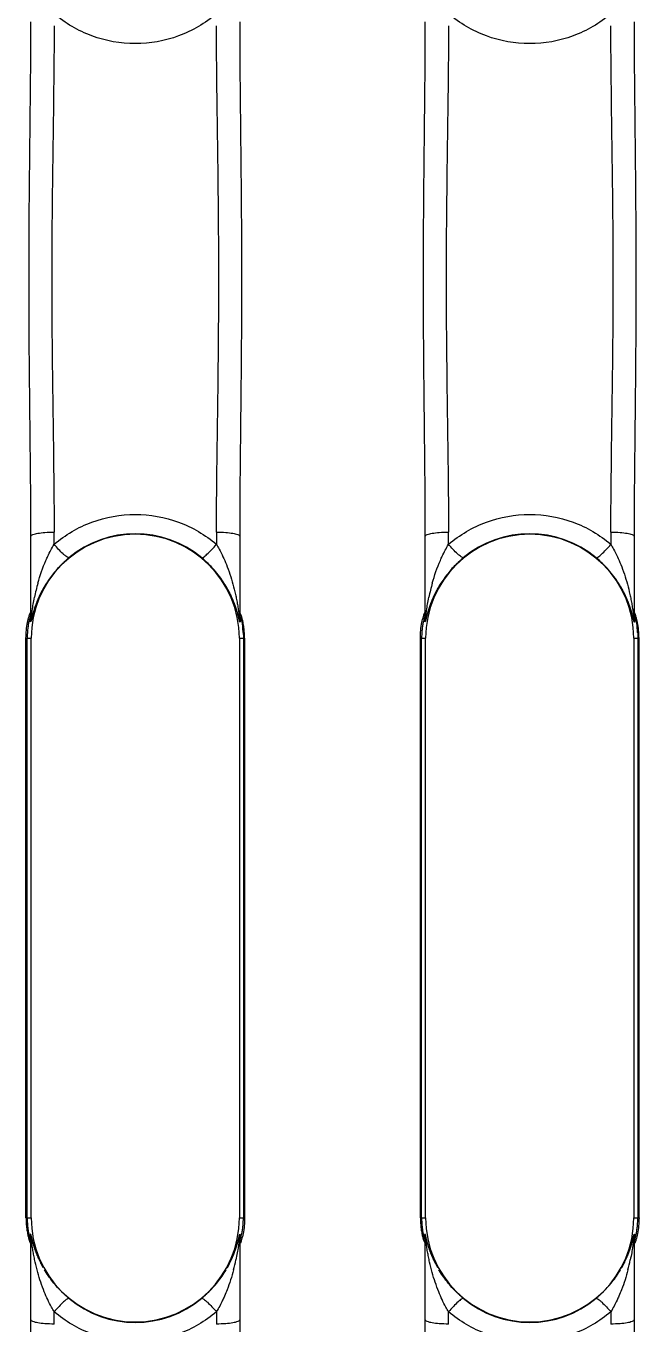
# Model space of a CAD drawing. Header units: millimetres. Extents: x 309 to 11345, y -1340 to 1318.
# Drawn here: x 10700.9 to 10727.4, y -575.5 to -519.2 of the extents above; entities that cross this region are included whole.
import ezdxf

# ---------------------------------------------------------------- set-up
doc = ezdxf.new("R2010")
doc.units = ezdxf.units.MM
doc.header["$LTSCALE"] = 16.335
doc.linetypes.add('HIDDEN', pattern=[0.2, 0.1, -0.1])
doc.layers.get('0').update_dxf_attribs({"linetype": 'CONTINUOUS'})
doc.layers.add('DEFAULT_2', color=8, linetype='HIDDEN')

msp = doc.modelspace()

# ---------------------------------------------------------------- linework, layer by layer
at = {"color": 7, "linetype": 'Continuous'}
for p, q in [((10701.085, -544.857), (10701.085, -541.307)), ((10702.09, -541.658), (10702.09, -541.128)), ((10709.129, -541.128), (10709.129, -541.658)), ((10710.134, -541.307), (10710.134, -544.857)), ((10718.178, -544.857), (10718.178, -541.307)), ((10719.184, -541.658), (10719.184, -541.128)), ((10726.222, -541.128), (10726.222, -541.658)), ((10727.228, -541.307), (10727.228, -544.857)), ((10700.872, -570.873), (10700.872, -545.735)), ((10700.872, -545.735), (10701.096, -545.735)), ((10700.924, -570.873), (10700.924, -545.735)), ((10701.096, -570.873), (10701.096, -545.735)), ((10710.123, -545.735), (10710.123, -570.873)), ((10710.123, -545.735), (10710.347, -545.735)), ((10710.295, -545.735), (10710.295, -570.873)), ((10710.347, -545.735), (10710.347, -570.873)), ((10717.965, -570.873), (10717.965, -545.735)), ((10717.965, -545.735), (10718.189, -545.735)), ((10718.017, -570.873), (10718.017, -545.735)), ((10718.189, -570.873), (10718.189, -545.735)), ((10727.216, -545.735), (10727.216, -570.873)), ((10727.216, -545.735), (10727.44, -545.735)), ((10727.388, -545.735), (10727.388, -570.873)), ((10727.44, -570.873), (10727.44, -545.735)), ((10700.872, -570.873), (10701.096, -570.873)), ((10710.123, -570.873), (10710.347, -570.873)), ((10717.965, -570.873), (10718.189, -570.873)), ((10727.216, -570.873), (10727.44, -570.873)), ((10701.085, -575.301), (10701.085, -571.751)), ((10710.134, -571.751), (10710.134, -575.301)), ((10718.178, -575.301), (10718.178, -571.751)), ((10727.228, -571.751), (10727.228, -575.301)), ((10702.09, -575.481), (10702.09, -574.95)), ((10709.129, -574.95), (10709.129, -575.481)), ((10719.184, -575.481), (10719.184, -574.95)), ((10726.222, -574.95), (10726.222, -575.481))]:
    msp.add_line(p, q, dxfattribs=at)
for centre, radius, start, end in [((10705.609, -545.735), 4.514, 0, 180), ((10705.609, -545.684), 4.486, 50.0582, 129.9419), ((10722.703, -545.735), 4.514, 0, 180), ((10722.703, -545.683), 4.486, 50.0544, 129.9456), ((10709.911, -545.731), 8.851, 164.3389, 168.4206), ((10727.005, -545.731), 8.851, 164.3389, 168.4206), ((10700.143, -544.633), 0.942, 347.9554, 359.9838), ((10674.464, -545.915), 26.622, 1.9381, 2.3377), ((10700.181, -544.858), 0.904, 350.0447, 0.0904), ((10711.076, -544.633), 0.942, 180.0141, 192.0456), ((10711.044, -544.856), 0.91, 180.0251, 190.0006), ((10737.942, -545.956), 27.81, 177.9269, 178.0608), ((10735.496, -545.867), 25.363, 177.655, 177.9277), ((10717.236, -544.633), 0.942, 347.9554, 359.9838), ((10691.558, -545.915), 26.622, 1.9381, 2.3377), ((10717.274, -544.858), 0.904, 350.0447, 0.0904), ((10728.169, -544.633), 0.942, 180.0141, 192.0456), ((10728.137, -544.856), 0.91, 180.0251, 190.0006), ((10755.036, -545.956), 27.81, 177.9269, 178.0608), ((10752.59, -545.867), 25.363, 177.655, 177.9277), ((10706.259, -545.767), 4.037, 4.0628, 7.3504), ((10723.352, -545.767), 4.037, 4.0628, 7.3504), ((10705.609, -570.873), 4.514, 180, 0), ((10722.703, -570.873), 4.514, 180, 0), ((10675.722, -570.741), 25.363, 357.655, 357.9277), ((10700.143, -571.975), 0.942, 0.0141, 12.0456), ((10673.276, -570.652), 27.81, 357.9269, 358.0608), ((10700.181, -571.75), 0.903, 359.9144, 9.9573), ((10711.037, -571.75), 0.903, 170.0415, 180.0866), ((10711.076, -571.975), 0.942, 167.9548, 179.984), ((10736.754, -570.693), 26.622, 181.9381, 182.3377), ((10692.816, -570.741), 25.363, 357.655, 357.9277), ((10717.236, -571.975), 0.942, 0.0141, 12.0456), ((10690.37, -570.652), 27.81, 357.9269, 358.0608), ((10717.275, -571.75), 0.903, 359.9144, 9.9573), ((10728.131, -571.75), 0.903, 170.0415, 180.0866), ((10728.169, -571.975), 0.942, 167.9548, 179.9781), ((10753.848, -570.693), 26.622, 181.9381, 182.3377), ((10701.271, -570.87), 8.888, 345.2757, 348.1241), ((10718.365, -570.87), 8.888, 345.2757, 348.1241), ((10705.609, -570.925), 4.486, 230.0584, 309.9418), ((10722.703, -570.925), 4.486, 230.0544, 309.9457)]:
    msp.add_arc(centre, radius, start, end, dxfattribs=at)
for points, knots in [([(10701.085, -541.307), (10701.085, -539.453), (10701.034, -535.734), (10700.99, -530.15), (10701.034, -524.566), (10701.085, -520.848), (10701.085, -518.993)], [0, 0, 0, 0, 0.249311, 0.500002, 0.750674, 1, 1, 1, 1]), ([(10709.129, -518.642), (10708.646, -519.053), (10707.524, -519.712), (10705.609, -520.054), (10703.695, -519.712), (10702.573, -519.053), (10702.09, -518.642)], [0, 0, 0, 0, 0.249583, 0.500006, 0.750428, 1, 1, 1, 1]), ([(10710.134, -518.993), (10710.134, -520.847), (10710.185, -524.566), (10710.229, -530.15), (10710.185, -535.734), (10710.134, -539.453), (10710.134, -541.307)], [0, 0, 0, 0, 0.249324, 0.499998, 0.750687, 1, 1, 1, 1]), ([(10718.178, -541.307), (10718.178, -539.453), (10718.127, -535.734), (10718.084, -530.15), (10718.128, -524.566), (10718.178, -520.848), (10718.178, -518.993)], [0, 0, 0, 0, 0.249311, 0.500002, 0.750674, 1, 1, 1, 1]), ([(10726.222, -518.642), (10725.739, -519.053), (10724.618, -519.712), (10722.703, -520.054), (10720.788, -519.712), (10719.667, -519.053), (10719.184, -518.642)], [0, 0, 0, 0, 0.249583, 0.500006, 0.750428, 1, 1, 1, 1]), ([(10727.228, -518.993), (10727.228, -520.848), (10727.278, -524.566), (10727.322, -530.15), (10727.278, -535.734), (10727.228, -539.453), (10727.228, -541.307)], [0, 0, 0, 0, 0.249332, 0.5, 0.750668, 1, 1, 1, 1]), ([(10702.09, -519.173), (10702.09, -520.996), (10702.027, -524.655), (10701.969, -530.15), (10702.027, -535.646), (10702.09, -539.304), (10702.09, -541.128)], [0, 0, 0, 0, 0.249108, 0.5, 0.750892, 1, 1, 1, 1]), ([(10709.129, -541.128), (10709.128, -539.304), (10709.192, -535.646), (10709.249, -530.15), (10709.192, -524.655), (10709.129, -520.996), (10709.129, -519.173)], [0, 0, 0, 0, 0.249107, 0.499999, 0.750892, 1, 1, 1, 1]), ([(10719.184, -519.173), (10719.184, -520.996), (10719.12, -524.655), (10719.063, -530.15), (10719.12, -535.646), (10719.184, -539.304), (10719.184, -541.128)], [0, 0, 0, 0, 0.249108, 0.5, 0.750892, 1, 1, 1, 1]), ([(10726.222, -541.128), (10726.222, -539.304), (10726.285, -535.646), (10726.343, -530.15), (10726.285, -524.655), (10726.222, -520.996), (10726.222, -519.173)], [0, 0, 0, 0, 0.249107, 0.499999, 0.750892, 1, 1, 1, 1]), ([(10702.09, -541.658), (10702.573, -541.248), (10703.694, -540.588), (10705.609, -540.247), (10707.524, -540.588), (10708.645, -541.248), (10709.129, -541.658)], [0, 0, 0, 0, 0.24958, 0.500005, 0.750428, 1, 1, 1, 1]), ([(10719.184, -541.658), (10719.667, -541.247), (10720.788, -540.589), (10722.703, -540.247), (10724.618, -540.589), (10725.739, -541.247), (10726.222, -541.658)], [0, 0, 0, 0, 0.249583, 0.500006, 0.750427, 1, 1, 1, 1]), ([(10701.085, -541.307), (10701.085, -541.271), (10701.215, -541.212), (10701.402, -541.173), (10701.722, -541.135), (10701.957, -541.128), (10702.09, -541.128)], [0, 0, 0, 0, 0.105188, 0.315079, 0.615704, 1, 1, 1, 1]), ([(10701.737, -542.354), (10701.764, -542.294), (10701.871, -542.056), (10701.992, -541.825), (10702.09, -541.658)], [0, 0, 0, 0, 0.255328, 1, 1, 1, 1]), ([(10702.729, -542.244), (10702.718, -542.247), (10702.684, -542.233), (10702.633, -542.201), (10702.561, -542.145), (10702.442, -542.038), (10702.282, -541.874), (10702.154, -541.732), (10702.09, -541.658)], [0, 0, 0, 0, 0.039768, 0.112527, 0.216204, 0.346578, 0.663689, 1, 1, 1, 1]), ([(10708.49, -542.244), (10708.499, -542.247), (10708.529, -542.236), (10708.606, -542.19), (10708.74, -542.073), (10708.925, -541.887), (10709.059, -541.738), (10709.129, -541.658)], [0, 0, 0, 0, 0.034738, 0.098254, 0.315018, 0.636269, 1, 1, 1, 1]), ([(10709.129, -541.128), (10709.262, -541.128), (10709.497, -541.135), (10709.816, -541.173), (10710.004, -541.212), (10710.134, -541.271), (10710.134, -541.307)], [0, 0, 0, 0, 0.384296, 0.684921, 0.894812, 1, 1, 1, 1]), ([(10709.129, -541.658), (10709.169, -541.726), (10709.327, -542.009), (10709.464, -542.305), (10709.556, -542.533)], [0, 0, 0, 0, 0.243206, 1, 1, 1, 1]), ([(10718.178, -541.307), (10718.178, -541.271), (10718.308, -541.212), (10718.496, -541.173), (10718.815, -541.135), (10719.05, -541.128), (10719.184, -541.128)], [0, 0, 0, 0, 0.105188, 0.315079, 0.615704, 1, 1, 1, 1]), ([(10718.831, -542.354), (10718.857, -542.294), (10718.964, -542.056), (10719.085, -541.825), (10719.184, -541.658)], [0, 0, 0, 0, 0.255328, 1, 1, 1, 1]), ([(10719.823, -542.244), (10719.811, -542.247), (10719.778, -542.233), (10719.726, -542.201), (10719.655, -542.145), (10719.535, -542.038), (10719.375, -541.874), (10719.248, -541.732), (10719.184, -541.658)], [0, 0, 0, 0, 0.039768, 0.112527, 0.216204, 0.346578, 0.663689, 1, 1, 1, 1]), ([(10725.583, -542.244), (10725.593, -542.247), (10725.622, -542.236), (10725.699, -542.19), (10725.834, -542.073), (10726.018, -541.887), (10726.153, -541.738), (10726.222, -541.658)], [0, 0, 0, 0, 0.034741, 0.098259, 0.315025, 0.636274, 1, 1, 1, 1]), ([(10726.222, -541.128), (10726.356, -541.128), (10726.59, -541.135), (10726.91, -541.173), (10727.098, -541.212), (10727.227, -541.271), (10727.228, -541.307)], [0, 0, 0, 0, 0.384296, 0.684921, 0.894812, 1, 1, 1, 1]), ([(10726.222, -541.658), (10726.262, -541.726), (10726.421, -542.009), (10726.558, -542.305), (10726.649, -542.533)], [0, 0, 0, 0, 0.243206, 1, 1, 1, 1]), ([(10709.843, -543.387), (10709.883, -543.534), (10709.938, -543.755), (10709.999, -544.052), (10710.039, -544.271), (10710.074, -544.488), (10710.096, -544.658), (10710.115, -544.792), (10710.119, -544.84), (10710.134, -544.903), (10710.134, -544.867), (10710.134, -544.857)], [0, 0, 0, 0, 0.292745, 0.438531, 0.582185, 0.722214, 0.857925, 0.920652, 0.965542, 0.980282, 1, 1, 1, 1]), ([(10726.936, -543.387), (10726.976, -543.534), (10727.031, -543.755), (10727.092, -544.052), (10727.132, -544.271), (10727.167, -544.488), (10727.19, -544.658), (10727.209, -544.792), (10727.212, -544.84), (10727.227, -544.903), (10727.228, -544.867), (10727.228, -544.857)], [0, 0, 0, 0, 0.292745, 0.438531, 0.582185, 0.722214, 0.857925, 0.920652, 0.965542, 0.980282, 1, 1, 1, 1]), ([(10701.085, -544.857), (10701.085, -544.961), (10701.145, -544.463), (10701.179, -544.278), (10701.22, -544.054), (10701.24, -543.954)], [0, 0, 0, 0, 0.341336, 0.665225, 1, 1, 1, 1]), ([(10718.178, -544.857), (10718.178, -544.961), (10718.239, -544.463), (10718.273, -544.278), (10718.313, -544.054), (10718.334, -543.954)], [0, 0, 0, 0, 0.341336, 0.665225, 1, 1, 1, 1]), ([(10700.872, -545.735), (10700.872, -545.504), (10700.902, -545.183), (10700.991, -544.823), (10701.034, -544.69), (10701.057, -544.643)], [0, 0, 0, 0, 0.624992, 0.858526, 1, 1, 1, 1]), ([(10701.064, -544.829), (10701.064, -544.824), (10701.061, -544.806), (10701.035, -544.844), (10701.026, -544.894), (10700.994, -545.004), (10700.971, -545.145), (10700.955, -545.253), (10700.949, -545.311)], [0, 0, 0, 0, 0.031586, 0.058655, 0.179649, 0.387453, 0.666809, 1, 1, 1, 1]), ([(10701.057, -544.643), (10701.062, -544.632), (10701.076, -544.595), (10701.085, -544.626), (10701.085, -544.633)], [0, 0, 0, 0, 0.626438, 1, 1, 1, 1]), ([(10710.347, -545.735), (10710.347, -545.654), (10710.341, -545.494), (10710.32, -545.27), (10710.279, -545.045), (10710.253, -544.896), (10710.134, -544.547), (10710.134, -544.633)], [0, 0, 0, 0, 0.214987, 0.421209, 0.609636, 0.771139, 1, 1, 1, 1]), ([(10710.155, -544.829), (10710.155, -544.824), (10710.156, -544.807), (10710.182, -544.836), (10710.188, -544.883), (10710.219, -544.977), (10710.241, -545.102), (10710.256, -545.198), (10710.263, -545.25)], [0, 0, 0, 0, 0.034845, 0.059758, 0.176762, 0.382078, 0.661724, 1, 1, 1, 1]), ([(10717.965, -545.735), (10717.965, -545.504), (10717.995, -545.183), (10718.084, -544.823), (10718.128, -544.69), (10718.15, -544.643)], [0, 0, 0, 0, 0.624992, 0.858526, 1, 1, 1, 1]), ([(10718.157, -544.829), (10718.157, -544.824), (10718.155, -544.806), (10718.129, -544.844), (10718.12, -544.894), (10718.088, -545.004), (10718.064, -545.145), (10718.049, -545.253), (10718.042, -545.311)], [0, 0, 0, 0, 0.031586, 0.058655, 0.179649, 0.387453, 0.666809, 1, 1, 1, 1]), ([(10718.15, -544.643), (10718.156, -544.632), (10718.17, -544.595), (10718.178, -544.626), (10718.178, -544.633)], [0, 0, 0, 0, 0.626438, 1, 1, 1, 1]), ([(10727.255, -544.643), (10727.25, -544.632), (10727.236, -544.595), (10727.228, -544.626), (10727.228, -544.633)], [0, 0, 0, 0, 0.627995, 1, 1, 1, 1]), ([(10727.248, -544.829), (10727.249, -544.824), (10727.25, -544.807), (10727.275, -544.836), (10727.282, -544.883), (10727.312, -544.977), (10727.334, -545.102), (10727.349, -545.198), (10727.356, -545.25)], [0, 0, 0, 0, 0.034845, 0.059758, 0.176762, 0.382078, 0.661724, 1, 1, 1, 1]), ([(10727.44, -545.735), (10727.44, -545.504), (10727.411, -545.183), (10727.321, -544.824), (10727.278, -544.691), (10727.255, -544.643)], [0, 0, 0, 0, 0.624593, 0.858265, 1, 1, 1, 1]), ([(10700.949, -545.311), (10700.945, -545.345), (10700.931, -545.486), (10700.924, -545.628), (10700.924, -545.735)], [0, 0, 0, 0, 0.240867, 1, 1, 1, 1]), ([(10718.042, -545.311), (10718.038, -545.345), (10718.024, -545.486), (10718.017, -545.628), (10718.017, -545.735)], [0, 0, 0, 0, 0.240867, 1, 1, 1, 1]), ([(10700.872, -570.873), (10700.872, -570.954), (10700.878, -571.115), (10700.899, -571.338), (10700.94, -571.564), (10700.966, -571.713), (10701.085, -572.062), (10701.085, -571.975)], [0, 0, 0, 0, 0.21499, 0.42121, 0.609642, 0.77114, 1, 1, 1, 1]), ([(10700.924, -570.873), (10700.924, -570.985), (10700.932, -571.15), (10700.955, -571.36), (10700.976, -571.498), (10700.999, -571.613), (10701.019, -571.706), (10701.04, -571.757), (10701.049, -571.793), (10701.058, -571.795)], [0, 0, 0, 0, 0.358861, 0.52633, 0.677356, 0.80557, 0.905304, 0.971566, 1, 1, 1, 1]), ([(10710.347, -570.873), (10710.347, -571.105), (10710.317, -571.426), (10710.228, -571.786), (10710.184, -571.919), (10710.162, -571.966)], [0, 0, 0, 0, 0.62537, 0.85881, 1, 1, 1, 1]), ([(10710.27, -571.298), (10710.274, -571.264), (10710.288, -571.122), (10710.295, -570.981), (10710.295, -570.873)], [0, 0, 0, 0, 0.240833, 1, 1, 1, 1]), ([(10717.965, -570.873), (10717.965, -570.954), (10717.971, -571.115), (10717.992, -571.338), (10718.033, -571.564), (10718.06, -571.713), (10718.178, -572.062), (10718.178, -571.975)], [0, 0, 0, 0, 0.21499, 0.42121, 0.609642, 0.77114, 1, 1, 1, 1]), ([(10718.017, -570.873), (10718.017, -570.985), (10718.026, -571.15), (10718.049, -571.36), (10718.069, -571.498), (10718.092, -571.613), (10718.113, -571.706), (10718.134, -571.757), (10718.143, -571.793), (10718.151, -571.795)], [0, 0, 0, 0, 0.358861, 0.52633, 0.677356, 0.80557, 0.905304, 0.971566, 1, 1, 1, 1]), ([(10727.44, -570.873), (10727.44, -571.106), (10727.41, -571.428), (10727.32, -571.788), (10727.277, -571.921), (10727.254, -571.968)], [0, 0, 0, 0, 0.626808, 0.860215, 1, 1, 1, 1]), ([(10727.363, -571.298), (10727.367, -571.264), (10727.381, -571.122), (10727.388, -570.981), (10727.388, -570.873)], [0, 0, 0, 0, 0.240833, 1, 1, 1, 1]), ([(10710.155, -571.779), (10710.155, -571.784), (10710.157, -571.802), (10710.184, -571.764), (10710.192, -571.714), (10710.224, -571.604), (10710.248, -571.464), (10710.263, -571.356), (10710.27, -571.298)], [0, 0, 0, 0, 0.031532, 0.058615, 0.179548, 0.387286, 0.666665, 1, 1, 1, 1]), ([(10727.248, -571.779), (10727.249, -571.784), (10727.251, -571.802), (10727.277, -571.764), (10727.286, -571.714), (10727.318, -571.604), (10727.341, -571.464), (10727.357, -571.356), (10727.363, -571.298)], [0, 0, 0, 0, 0.031532, 0.058615, 0.179548, 0.387286, 0.666665, 1, 1, 1, 1]), ([(10701.381, -573.241), (10701.34, -573.092), (10701.285, -572.868), (10701.222, -572.568), (10701.181, -572.346), (10701.146, -572.126), (10701.123, -571.955), (10701.104, -571.818), (10701.1, -571.77), (10701.085, -571.706), (10701.085, -571.741), (10701.085, -571.751)], [0, 0, 0, 0, 0.292464, 0.43817, 0.581836, 0.721916, 0.857656, 0.920666, 0.965942, 0.980761, 1, 1, 1, 1]), ([(10710.134, -571.751), (10710.134, -571.64), (10710.071, -572.167), (10710.034, -572.362), (10709.991, -572.595), (10709.969, -572.699)], [0, 0, 0, 0, 0.347144, 0.668346, 1, 1, 1, 1]), ([(10710.162, -571.966), (10710.156, -571.977), (10710.142, -572.013), (10710.134, -571.983), (10710.134, -571.975)], [0, 0, 0, 0, 0.623232, 1, 1, 1, 1]), ([(10718.475, -573.241), (10718.434, -573.092), (10718.378, -572.868), (10718.316, -572.568), (10718.275, -572.346), (10718.239, -572.126), (10718.216, -571.955), (10718.197, -571.818), (10718.194, -571.77), (10718.178, -571.706), (10718.178, -571.741), (10718.178, -571.751)], [0, 0, 0, 0, 0.292464, 0.43817, 0.581836, 0.721916, 0.857656, 0.920666, 0.965942, 0.980761, 1, 1, 1, 1]), ([(10727.228, -571.751), (10727.228, -571.64), (10727.164, -572.167), (10727.127, -572.362), (10727.084, -572.595), (10727.062, -572.699)], [0, 0, 0, 0, 0.347144, 0.668346, 1, 1, 1, 1]), ([(10727.254, -571.968), (10727.249, -571.978), (10727.235, -572.013), (10727.228, -571.982), (10727.228, -571.975)], [0, 0, 0, 0, 0.610484, 1, 1, 1, 1]), ([(10709.867, -573.129), (10709.79, -573.422), (10709.668, -573.806), (10709.515, -574.178), (10709.475, -574.269)], [0, 0, 0, 0, 0.752194, 1, 1, 1, 1]), ([(10726.961, -573.129), (10726.884, -573.422), (10726.761, -573.806), (10726.608, -574.178), (10726.568, -574.269)], [0, 0, 0, 0, 0.752194, 1, 1, 1, 1]), ([(10702.09, -574.95), (10702.05, -574.883), (10701.893, -574.603), (10701.758, -574.311), (10701.667, -574.086)], [0, 0, 0, 0, 0.243245, 1, 1, 1, 1]), ([(10709.475, -574.269), (10709.449, -574.329), (10709.343, -574.561), (10709.225, -574.787), (10709.129, -574.95)], [0, 0, 0, 0, 0.255268, 1, 1, 1, 1]), ([(10719.184, -574.95), (10719.144, -574.883), (10718.987, -574.603), (10718.851, -574.311), (10718.76, -574.086)], [0, 0, 0, 0, 0.243245, 1, 1, 1, 1]), ([(10726.568, -574.269), (10726.542, -574.329), (10726.437, -574.561), (10726.318, -574.787), (10726.222, -574.95)], [0, 0, 0, 0, 0.255268, 1, 1, 1, 1]), ([(10702.729, -574.364), (10702.719, -574.361), (10702.69, -574.372), (10702.613, -574.418), (10702.478, -574.535), (10702.294, -574.722), (10702.16, -574.87), (10702.09, -574.95)], [0, 0, 0, 0, 0.034738, 0.098254, 0.315018, 0.636269, 1, 1, 1, 1]), ([(10708.49, -574.364), (10708.501, -574.361), (10708.534, -574.375), (10708.586, -574.407), (10708.657, -574.464), (10708.777, -574.571), (10708.937, -574.735), (10709.064, -574.876), (10709.129, -574.95)], [0, 0, 0, 0, 0.039768, 0.112527, 0.216205, 0.346579, 0.66369, 1, 1, 1, 1]), ([(10719.823, -574.364), (10719.813, -574.361), (10719.783, -574.372), (10719.706, -574.418), (10719.572, -574.535), (10719.387, -574.722), (10719.253, -574.87), (10719.184, -574.95)], [0, 0, 0, 0, 0.034741, 0.098258, 0.315024, 0.636274, 1, 1, 1, 1]), ([(10725.583, -574.364), (10725.594, -574.361), (10725.628, -574.375), (10725.679, -574.407), (10725.751, -574.464), (10725.87, -574.571), (10726.03, -574.735), (10726.158, -574.876), (10726.222, -574.95)], [0, 0, 0, 0, 0.039768, 0.112527, 0.216205, 0.346579, 0.66369, 1, 1, 1, 1]), ([(10701.085, -597.615), (10701.085, -595.761), (10701.034, -592.042), (10700.99, -586.458), (10701.034, -580.874), (10701.085, -577.156), (10701.085, -575.301)], [0, 0, 0, 0, 0.249311, 0.500002, 0.750674, 1, 1, 1, 1]), ([(10702.09, -575.481), (10701.957, -575.481), (10701.722, -575.474), (10701.402, -575.436), (10701.215, -575.396), (10701.085, -575.337), (10701.085, -575.301)], [0, 0, 0, 0, 0.384295, 0.684921, 0.894812, 1, 1, 1, 1]), ([(10709.129, -574.95), (10708.645, -575.361), (10707.524, -576.02), (10705.609, -576.362), (10703.694, -576.02), (10702.573, -575.361), (10702.09, -574.95)], [0, 0, 0, 0, 0.24958, 0.500005, 0.750428, 1, 1, 1, 1]), ([(10710.134, -575.301), (10710.134, -575.337), (10710.004, -575.396), (10709.816, -575.436), (10709.497, -575.474), (10709.262, -575.481), (10709.129, -575.481)], [0, 0, 0, 0, 0.105188, 0.315079, 0.615705, 1, 1, 1, 1]), ([(10710.134, -575.301), (10710.134, -577.155), (10710.185, -580.874), (10710.229, -586.458), (10710.185, -592.042), (10710.134, -595.761), (10710.134, -597.615)], [0, 0, 0, 0, 0.249324, 0.499998, 0.750687, 1, 1, 1, 1]), ([(10718.178, -597.615), (10718.178, -595.761), (10718.127, -592.042), (10718.084, -586.458), (10718.128, -580.874), (10718.178, -577.156), (10718.178, -575.301)], [0, 0, 0, 0, 0.249311, 0.500002, 0.750674, 1, 1, 1, 1]), ([(10719.184, -575.481), (10719.05, -575.481), (10718.815, -575.474), (10718.496, -575.436), (10718.308, -575.396), (10718.178, -575.337), (10718.178, -575.301)], [0, 0, 0, 0, 0.384295, 0.684921, 0.894812, 1, 1, 1, 1]), ([(10726.222, -574.95), (10725.739, -575.361), (10724.618, -576.02), (10722.703, -576.362), (10720.788, -576.02), (10719.667, -575.361), (10719.184, -574.95)], [0, 0, 0, 0, 0.249583, 0.500006, 0.750428, 1, 1, 1, 1]), ([(10727.228, -575.301), (10727.227, -575.337), (10727.098, -575.396), (10726.91, -575.436), (10726.59, -575.474), (10726.356, -575.481), (10726.222, -575.481)], [0, 0, 0, 0, 0.105188, 0.315079, 0.615705, 1, 1, 1, 1]), ([(10727.228, -575.301), (10727.228, -577.156), (10727.278, -580.874), (10727.322, -586.458), (10727.278, -592.042), (10727.228, -595.761), (10727.228, -597.615)], [0, 0, 0, 0, 0.249332, 0.5, 0.750668, 1, 1, 1, 1])]:
    msp.add_open_spline(points, degree=3, knots=knots, dxfattribs=at)
for points in [[(10701.389, -543.342), (10701.483, -543.006), (10701.598, -542.675), (10701.737, -542.354)], [(10709.556, -542.533), (10709.668, -542.811), (10709.763, -543.097), (10709.843, -543.387)], [(10718.482, -543.342), (10718.577, -543.006), (10718.692, -542.675), (10718.831, -542.354)], [(10726.649, -542.533), (10726.761, -542.811), (10726.856, -543.097), (10726.936, -543.387)], [(10710.286, -545.481), (10710.292, -545.565), (10710.295, -545.65), (10710.295, -545.735)], [(10727.379, -545.481), (10727.385, -545.565), (10727.388, -545.65), (10727.388, -545.735)], [(10701.667, -574.086), (10701.556, -573.81), (10701.461, -573.527), (10701.381, -573.241)], [(10718.76, -574.086), (10718.649, -573.81), (10718.555, -573.527), (10718.475, -573.241)]]:
    msp.add_open_spline(points, degree=3, dxfattribs=at)
at = {"layer": 'DEFAULT_2', "color": 8, "linetype": 'HIDDEN'}
for centre, radius, start, end in [((10705.394, -545.952), 4.83, 32.4893, 50.1393), ((10722.487, -545.952), 4.83, 32.4893, 50.1393), ((10705.456, -545.91), 4.755, 24.0048, 32.4641), ((10722.549, -545.91), 4.755, 24.0048, 32.4641), ((10705.769, -545.913), 4.762, 148.2044, 151.7318), ((10722.862, -545.913), 4.762, 148.2044, 151.7318)]:
    msp.add_arc(centre, radius, start, end, dxfattribs=at)
for points, knots in [([(10702.729, -542.244), (10702.629, -542.327), (10702.249, -542.672), (10701.923, -543.078), (10701.721, -543.404)], [0, 0, 0, 0, 0.25291, 1, 1, 1, 1]), ([(10719.823, -542.244), (10719.723, -542.327), (10719.342, -542.672), (10719.017, -543.078), (10718.815, -543.404)], [0, 0, 0, 0, 0.25291, 1, 1, 1, 1]), ([(10701.574, -543.658), (10701.451, -543.887), (10701.297, -544.239), (10701.172, -544.658), (10701.118, -544.87), (10701.098, -544.965), (10701.086, -545.005)], [0, 0, 0, 0, 0.542831, 0.797747, 0.913384, 1, 1, 1, 1]), ([(10718.668, -543.658), (10718.545, -543.887), (10718.391, -544.239), (10718.266, -544.658), (10718.212, -544.87), (10718.191, -544.965), (10718.179, -545.005)], [0, 0, 0, 0, 0.542831, 0.797747, 0.913384, 1, 1, 1, 1]), ([(10710.148, -545.014), (10710.148, -545.019), (10710.147, -545.035), (10710.132, -545.01), (10710.128, -544.982), (10710.112, -544.927), (10710.098, -544.862), (10710.08, -544.79), (10710.06, -544.713), (10710.015, -544.551), (10709.936, -544.302), (10709.849, -544.084), (10709.8, -543.975)], [0, 0, 0, 0, 0.012979, 0.022308, 0.053739, 0.104199, 0.165791, 0.232669, 0.303205, 0.376293, 0.682255, 1, 1, 1, 1]), ([(10727.241, -545.014), (10727.241, -545.019), (10727.241, -545.035), (10727.225, -545.01), (10727.222, -544.982), (10727.206, -544.927), (10727.191, -544.862), (10727.173, -544.79), (10727.153, -544.713), (10727.109, -544.551), (10727.029, -544.302), (10726.942, -544.084), (10726.894, -543.975)], [0, 0, 0, 0, 0.012979, 0.022308, 0.053739, 0.104199, 0.165791, 0.232669, 0.303205, 0.376293, 0.682255, 1, 1, 1, 1]), ([(10701.622, -573.036), (10701.543, -572.897), (10701.401, -572.61), (10701.266, -572.262), (10701.173, -571.946), (10701.14, -571.832), (10701.074, -571.536), (10701.071, -571.594)], [0, 0, 0, 0, 0.310273, 0.61011, 0.753563, 0.888323, 1, 1, 1, 1]), ([(10709.583, -573.061), (10709.664, -572.92), (10709.773, -572.704), (10709.896, -572.406), (10709.973, -572.194), (10710.043, -571.955), (10710.079, -571.838), (10710.143, -571.534), (10710.148, -571.594)], [0, 0, 0, 0, 0.309559, 0.460721, 0.608778, 0.752223, 0.886482, 1, 1, 1, 1]), ([(10718.715, -573.036), (10718.636, -572.897), (10718.494, -572.61), (10718.359, -572.262), (10718.266, -571.946), (10718.233, -571.832), (10718.167, -571.536), (10718.164, -571.594)], [0, 0, 0, 0, 0.310273, 0.61011, 0.753563, 0.888323, 1, 1, 1, 1]), ([(10726.676, -573.061), (10726.757, -572.92), (10726.867, -572.704), (10726.989, -572.406), (10727.066, -572.194), (10727.137, -571.955), (10727.173, -571.838), (10727.236, -571.534), (10727.241, -571.594)], [0, 0, 0, 0, 0.309559, 0.460721, 0.608778, 0.752223, 0.886482, 1, 1, 1, 1]), ([(10702.729, -574.364), (10702.616, -574.27), (10702.19, -573.879), (10701.834, -573.412), (10701.622, -573.036)], [0, 0, 0, 0, 0.253926, 1, 1, 1, 1]), ([(10708.49, -574.364), (10708.6, -574.272), (10709.02, -573.887), (10709.372, -573.429), (10709.583, -573.061)], [0, 0, 0, 0, 0.253785, 1, 1, 1, 1]), ([(10719.823, -574.364), (10719.71, -574.27), (10719.284, -573.879), (10718.927, -573.412), (10718.715, -573.036)], [0, 0, 0, 0, 0.253926, 1, 1, 1, 1]), ([(10725.583, -574.364), (10725.694, -574.272), (10726.113, -573.887), (10726.465, -573.429), (10726.676, -573.061)], [0, 0, 0, 0, 0.253785, 1, 1, 1, 1])]:
    msp.add_open_spline(points, degree=3, knots=knots, dxfattribs=at)

doc.saveas('drawing.dxf')
